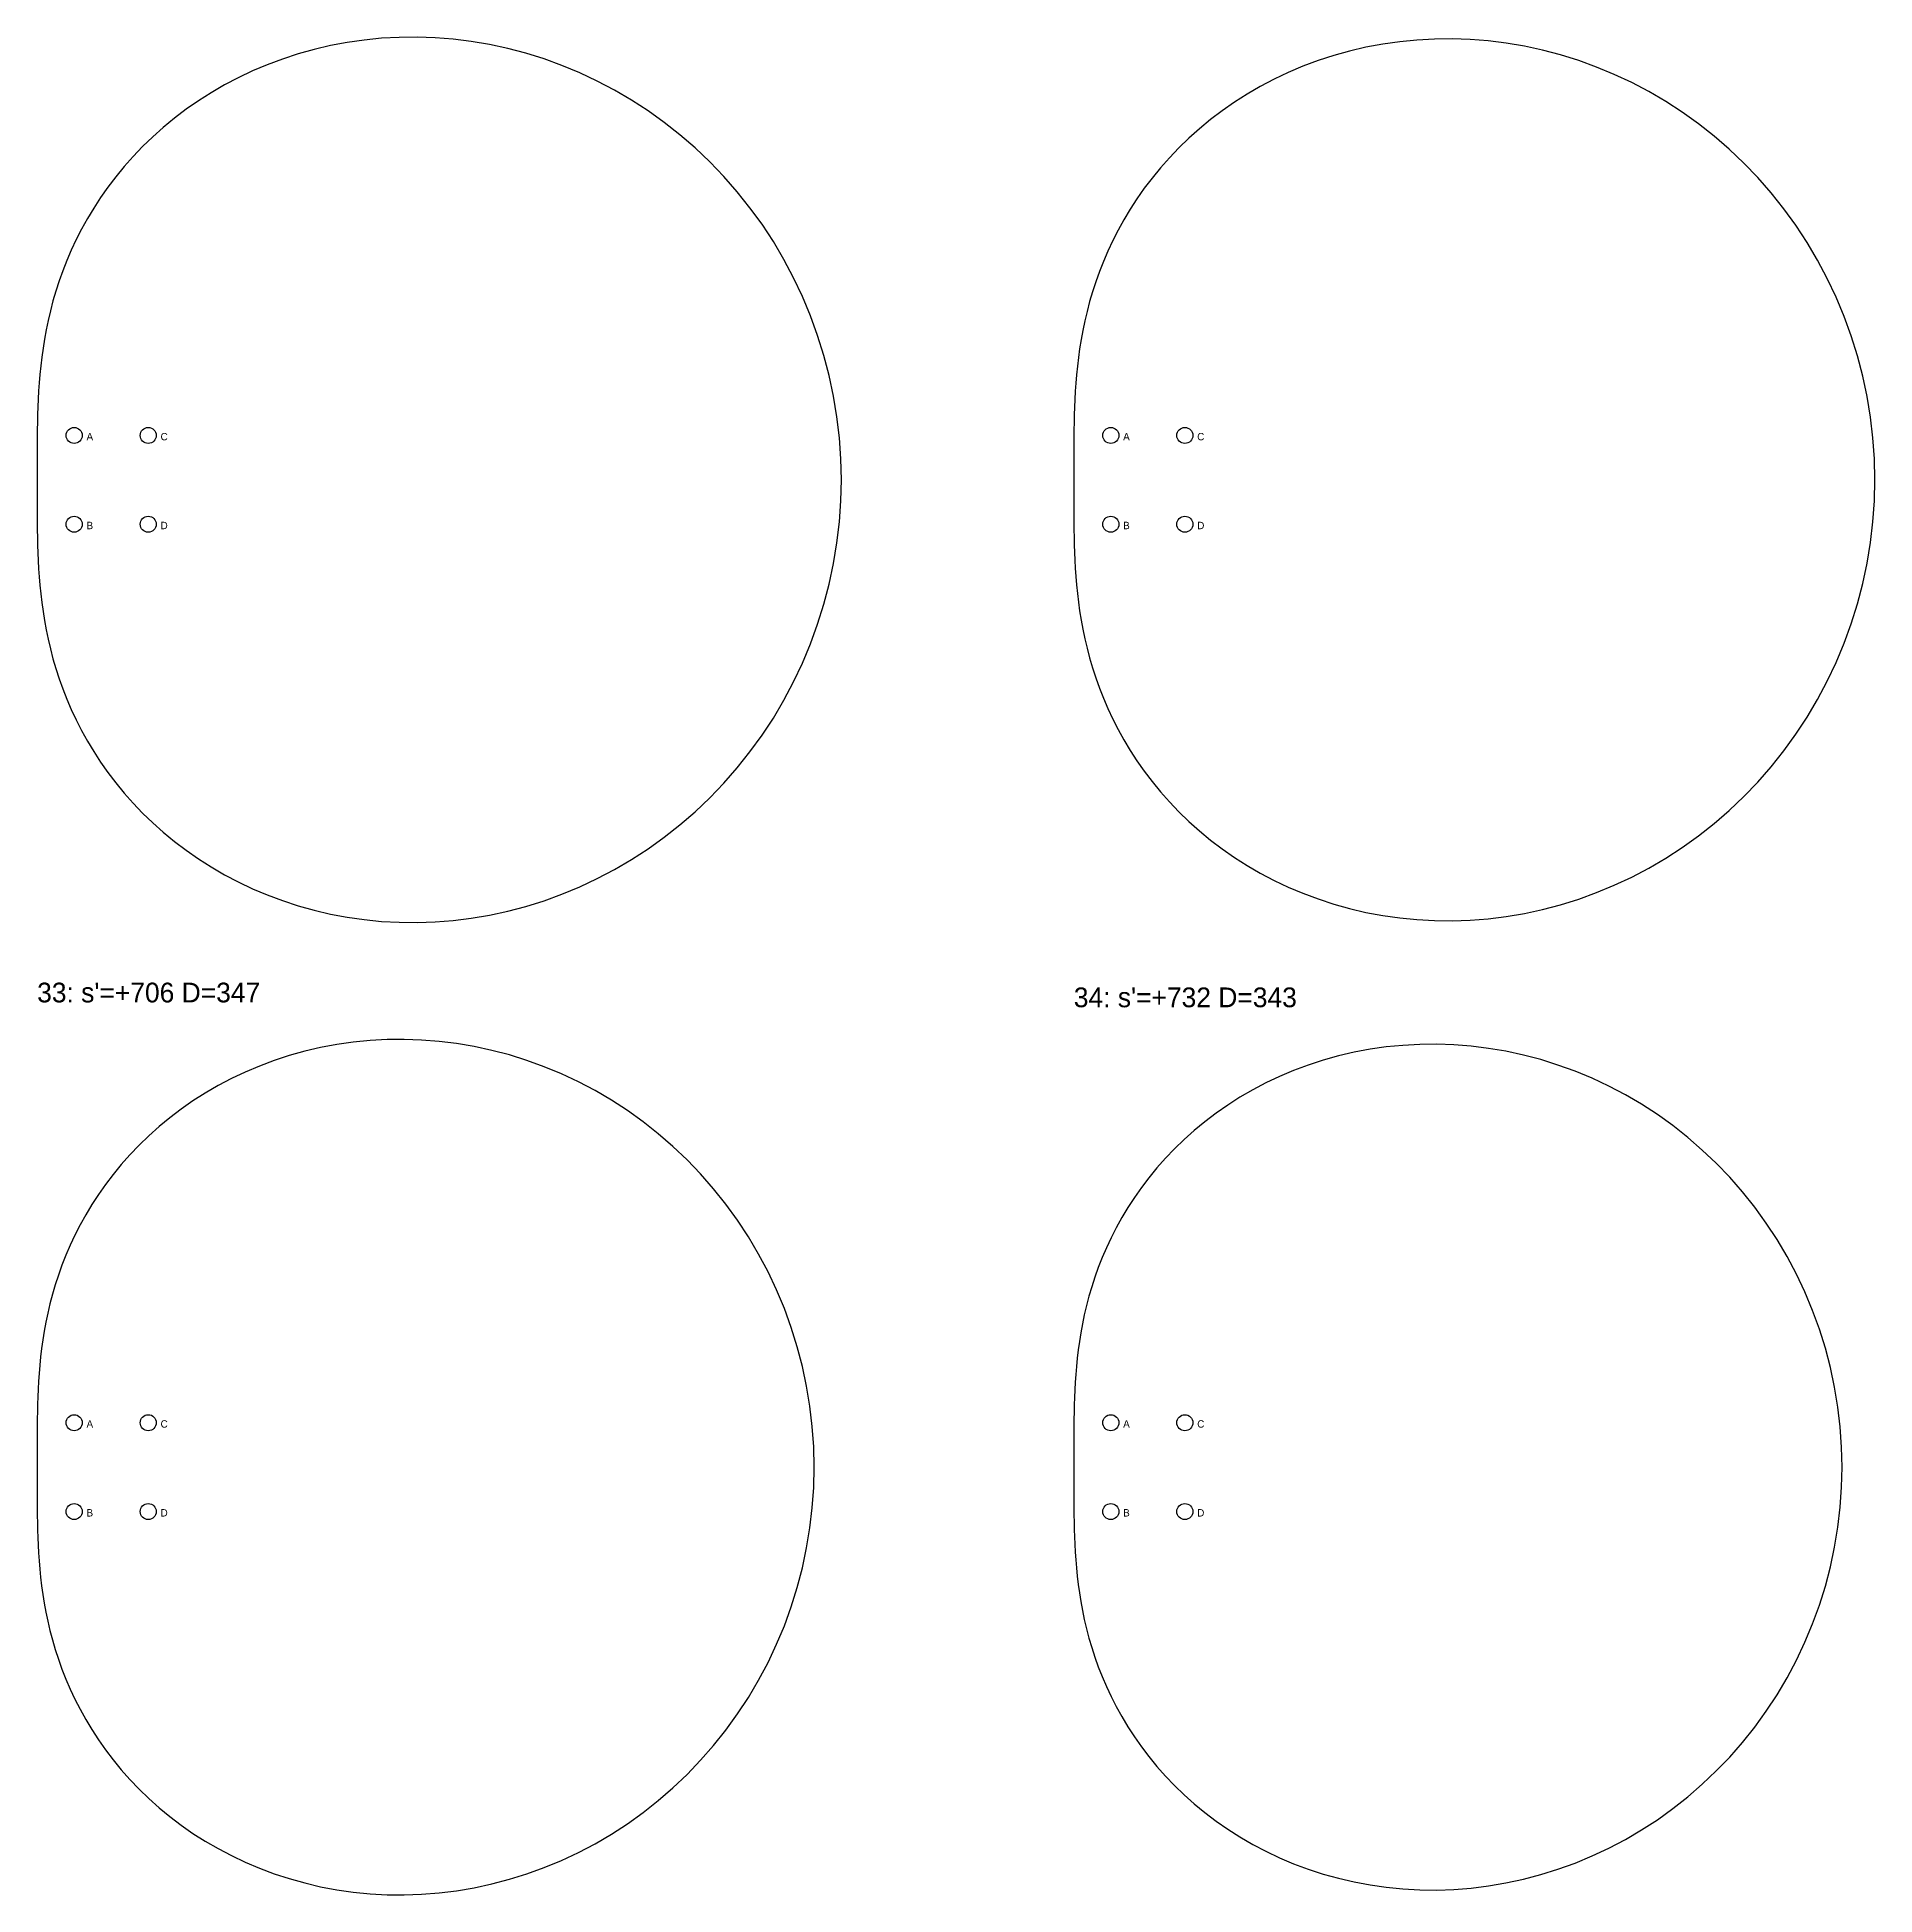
# Model space of a CAD drawing. Header units: millimetres. Extents: x 0 to 2007, y -5243 to 138.
# Drawn here: x 1260 to 2005, y -2573 to -1821 of the extents above; entities that cross this region are included whole.
import ezdxf

# ---------------------------------------------------------------- set-up
doc = ezdxf.new("R2010")
doc.units = ezdxf.units.MM
for name, color, linetype in [('DOWEL', 5, 'CONTINUOUS'), ('SLAB_28', 6, 'CONTINUOUS'), ('SLAB_29', 7, 'CONTINUOUS'), ('SLAB_33', 5, 'CONTINUOUS'), ('SLAB_34', 6, 'CONTINUOUS'), ('TEXT', 1, 'CONTINUOUS')]:
    doc.layers.add(name, color=color, linetype=linetype)

msp = doc.modelspace()

# ---------------------------------------------------------------- linework, layer by layer
at = {"layer": 'DOWEL'}
for centre in [(1275, -1982), (1305, -1982), (1695, -1982), (1725, -1982), (1275, -2018), (1305, -2018), (1695, -2018), (1725, -2018), (1275, -2382), (1305, -2382), (1695, -2382), (1725, -2382), (1275, -2418), (1305, -2418), (1695, -2418), (1725, -2418)]:
    msp.add_circle(centre, 3.25, dxfattribs=at)
at = {"layer": 'SLAB_28'}
msp.add_lwpolyline([(1585.832, -2000), (1585.633, -1991.473), (1585.038, -1982.967), (1584.049, -1974.503), (1582.668, -1966.1), (1580.9, -1957.78), (1578.75, -1949.562), (1576.225, -1941.466), (1573.332, -1933.511), (1570.079, -1925.716), (1566.478, -1918.099), (1562.538, -1910.678), (1558.271, -1903.469), (1553.69, -1896.488), (1548.808, -1889.75), (1543.64, -1883.27), (1538.202, -1877.061), (1532.507, -1871.135), (1526.574, -1865.505), (1520.419, -1860.18), (1514.06, -1855.17), (1507.514, -1850.482), (1500.8, -1846.125), (1493.936, -1842.104), (1486.941, -1838.424), (1479.835, -1835.089), (1472.635, -1832.102), (1465.36, -1829.463), (1458.031, -1827.174), (1450.665, -1825.233), (1443.28, -1823.639), (1435.896, -1822.388), (1428.529, -1821.477), (1421.198, -1820.902), (1413.918, -1820.654), (1406.707, -1820.729), (1399.58, -1821.118), (1392.552, -1821.812), (1385.638, -1822.802), (1378.851, -1824.078), (1372.204, -1825.629), (1365.709, -1827.443), (1359.377, -1829.509), (1353.219, -1831.813), (1347.243, -1834.342), (1341.458, -1837.084), (1335.871, -1840.025), (1330.49, -1843.149), (1325.319, -1846.445), (1320.362, -1849.896), (1315.624, -1853.489), (1311.107, -1857.21), (1306.812, -1861.045), (1302.741, -1864.978), (1298.893, -1868.998), (1295.266, -1873.089), (1291.86, -1877.24), (1288.67, -1881.437), (1285.694, -1885.667), (1282.927, -1889.92), (1280.364, -1894.183), (1278, -1898.447), (1275.828, -1902.7), (1273.841, -1906.934), (1272.033, -1911.14), (1270.394, -1915.309), (1268.918, -1919.436), (1267.595, -1923.512), (1266.416, -1927.533), (1265.374, -1931.494), (1264.459, -1935.39), (1263.661, -1939.218), (1262.971, -1942.976), (1262.381, -1946.662), (1261.881, -1950.275), (1261.462, -1953.814), (1261.116, -1957.282), (1260.834, -1960.677), (1260.609, -1964.004), (1260.432, -1967.263), (1260.296, -1970.46), (1260.195, -1973.596), (1260.122, -1976.677), (1260.072, -1979.708), (1260.039, -1982.694), (1260.019, -1985.64), (1260.008, -1988.553), (1260.002, -1991.439), (1260, -1994.304), (1260, -1997.155), (1260, -2000), (1260, -2002.845), (1260, -2005.696), (1260.002, -2008.561), (1260.008, -2011.447), (1260.019, -2014.36), (1260.039, -2017.306), (1260.072, -2020.292), (1260.122, -2023.323), (1260.195, -2026.404), (1260.296, -2029.54), (1260.432, -2032.737), (1260.609, -2035.996), (1260.834, -2039.323), (1261.116, -2042.718), (1261.462, -2046.186), (1261.881, -2049.725), (1262.381, -2053.338), (1262.971, -2057.024), (1263.661, -2060.782), (1264.459, -2064.61), (1265.374, -2068.506), (1266.416, -2072.467), (1267.595, -2076.488), (1268.918, -2080.564), (1270.394, -2084.691), (1272.033, -2088.86), (1273.841, -2093.066), (1275.828, -2097.3), (1278, -2101.553), (1280.364, -2105.817), (1282.927, -2110.08), (1285.694, -2114.333), (1288.67, -2118.563), (1291.86, -2122.76), (1295.266, -2126.911), (1298.893, -2131.002), (1302.741, -2135.022), (1306.812, -2138.955), (1311.107, -2142.79), (1315.624, -2146.511), (1320.362, -2150.104), (1325.319, -2153.555), (1330.49, -2156.851), (1335.871, -2159.975), (1341.458, -2162.916), (1347.243, -2165.658), (1353.219, -2168.187), (1359.377, -2170.491), (1365.709, -2172.557), (1372.204, -2174.371), (1378.851, -2175.922), (1385.638, -2177.198), (1392.552, -2178.188), (1399.58, -2178.882), (1406.707, -2179.271), (1413.918, -2179.346), (1421.198, -2179.098), (1428.529, -2178.523), (1435.896, -2177.612), (1443.28, -2176.361), (1450.665, -2174.767), (1458.031, -2172.826), (1465.36, -2170.537), (1472.635, -2167.898), (1479.835, -2164.911), (1486.941, -2161.576), (1493.936, -2157.896), (1500.8, -2153.875), (1507.514, -2149.518), (1514.06, -2144.83), (1520.419, -2139.82), (1526.574, -2134.495), (1532.507, -2128.865), (1538.202, -2122.939), (1543.64, -2116.73), (1548.808, -2110.25), (1553.69, -2103.512), (1558.271, -2096.531), (1562.538, -2089.322), (1566.478, -2081.901), (1570.079, -2074.284), (1573.332, -2066.489), (1576.225, -2058.534), (1578.75, -2050.438), (1580.9, -2042.22), (1582.668, -2033.9), (1584.049, -2025.497), (1585.038, -2017.033), (1585.633, -2008.527)], close=True, dxfattribs=at)
at = {"layer": 'SLAB_29'}
msp.add_lwpolyline([(2004.554, -2000), (2004.357, -1991.507), (2003.764, -1983.034), (2002.779, -1974.603), (2001.404, -1966.233), (1999.642, -1957.945), (1997.501, -1949.76), (1994.985, -1941.695), (1992.103, -1933.772), (1988.864, -1926.008), (1985.276, -1918.42), (1981.352, -1911.028), (1977.102, -1903.847), (1972.539, -1896.893), (1967.676, -1890.182), (1962.529, -1883.727), (1957.111, -1877.543), (1951.439, -1871.641), (1945.53, -1866.032), (1939.399, -1860.728), (1933.064, -1855.737), (1926.544, -1851.068), (1919.856, -1846.728), (1913.019, -1842.723), (1906.052, -1839.057), (1898.973, -1835.735), (1891.801, -1832.76), (1884.555, -1830.131), (1877.255, -1827.851), (1869.917, -1825.918), (1862.562, -1824.33), (1855.206, -1823.084), (1847.869, -1822.177), (1840.566, -1821.604), (1833.315, -1821.357), (1826.132, -1821.432), (1819.033, -1821.819), (1812.033, -1822.511), (1805.146, -1823.497), (1798.385, -1824.768), (1791.764, -1826.313), (1785.295, -1828.12), (1778.988, -1830.177), (1772.853, -1832.472), (1766.901, -1834.992), (1761.139, -1837.723), (1755.574, -1840.652), (1750.214, -1843.764), (1745.063, -1847.047), (1740.126, -1850.484), (1735.406, -1854.064), (1730.907, -1857.77), (1726.629, -1861.589), (1722.574, -1865.508), (1718.74, -1869.511), (1715.128, -1873.587), (1711.735, -1877.721), (1708.558, -1881.901), (1705.593, -1886.115), (1702.837, -1890.351), (1700.285, -1894.598), (1697.93, -1898.845), (1695.766, -1903.081), (1693.787, -1907.299), (1691.985, -1911.488), (1690.353, -1915.641), (1688.883, -1919.752), (1687.565, -1923.812), (1686.391, -1927.817), (1685.353, -1931.762), (1684.441, -1935.643), (1683.646, -1939.456), (1682.959, -1943.2), (1682.372, -1946.871), (1681.873, -1950.47), (1681.456, -1953.995), (1681.112, -1957.449), (1680.831, -1960.831), (1680.606, -1964.145), (1680.43, -1967.392), (1680.295, -1970.575), (1680.194, -1973.7), (1680.122, -1976.769), (1680.072, -1979.788), (1680.039, -1982.762), (1680.019, -1985.696), (1680.008, -1988.598), (1680.002, -1991.472), (1680, -1994.326), (1680, -1997.167), (1680, -2000), (1680, -2002.833), (1680, -2005.674), (1680.002, -2008.528), (1680.008, -2011.402), (1680.019, -2014.304), (1680.039, -2017.238), (1680.072, -2020.212), (1680.122, -2023.231), (1680.194, -2026.3), (1680.295, -2029.425), (1680.43, -2032.608), (1680.606, -2035.855), (1680.831, -2039.169), (1681.112, -2042.551), (1681.456, -2046.005), (1681.873, -2049.53), (1682.372, -2053.129), (1682.959, -2056.8), (1683.646, -2060.544), (1684.441, -2064.357), (1685.353, -2068.238), (1686.391, -2072.183), (1687.565, -2076.188), (1688.883, -2080.248), (1690.353, -2084.359), (1691.985, -2088.512), (1693.787, -2092.701), (1695.766, -2096.919), (1697.93, -2101.155), (1700.285, -2105.402), (1702.837, -2109.649), (1705.593, -2113.885), (1708.558, -2118.099), (1711.735, -2122.279), (1715.128, -2126.413), (1718.74, -2130.489), (1722.574, -2134.492), (1726.629, -2138.411), (1730.907, -2142.23), (1735.406, -2145.936), (1740.126, -2149.516), (1745.063, -2152.953), (1750.214, -2156.236), (1755.574, -2159.348), (1761.139, -2162.277), (1766.901, -2165.008), (1772.853, -2167.528), (1778.988, -2169.823), (1785.295, -2171.88), (1791.764, -2173.687), (1798.385, -2175.232), (1805.146, -2176.503), (1812.033, -2177.489), (1819.033, -2178.181), (1826.132, -2178.568), (1833.315, -2178.643), (1840.566, -2178.396), (1847.869, -2177.823), (1855.206, -2176.916), (1862.562, -2175.67), (1869.917, -2174.082), (1877.255, -2172.149), (1884.555, -2169.869), (1891.801, -2167.24), (1898.973, -2164.265), (1906.052, -2160.943), (1913.019, -2157.277), (1919.856, -2153.272), (1926.544, -2148.932), (1933.064, -2144.263), (1939.399, -2139.272), (1945.53, -2133.968), (1951.439, -2128.359), (1957.111, -2122.457), (1962.529, -2116.273), (1967.676, -2109.818), (1972.539, -2103.107), (1977.102, -2096.153), (1981.352, -2088.972), (1985.276, -2081.58), (1988.864, -2073.992), (1992.103, -2066.228), (1994.985, -2058.305), (1997.501, -2050.24), (1999.642, -2042.055), (2001.404, -2033.767), (2002.779, -2025.397), (2003.764, -2016.966), (2004.357, -2008.493)], close=True, dxfattribs=at)
at = {"layer": 'SLAB_33'}
msp.add_lwpolyline([(1574.818, -2400), (1574.626, -2391.761), (1574.052, -2383.543), (1573.096, -2375.364), (1571.762, -2367.246), (1570.053, -2359.207), (1567.976, -2351.267), (1565.536, -2343.445), (1562.741, -2335.759), (1559.598, -2328.227), (1556.118, -2320.868), (1552.311, -2313.697), (1548.189, -2306.732), (1543.763, -2299.986), (1539.046, -2293.476), (1534.053, -2287.215), (1528.798, -2281.216), (1523.296, -2275.491), (1517.564, -2270.051), (1511.617, -2264.906), (1505.472, -2260.065), (1499.148, -2255.536), (1492.661, -2251.326), (1486.029, -2247.441), (1479.27, -2243.886), (1472.404, -2240.663), (1465.447, -2237.777), (1458.419, -2235.227), (1451.337, -2233.015), (1444.22, -2231.14), (1437.085, -2229.6), (1429.95, -2228.392), (1422.833, -2227.512), (1415.749, -2226.955), (1408.716, -2226.717), (1401.748, -2226.789), (1394.862, -2227.165), (1388.072, -2227.835), (1381.391, -2228.792), (1374.834, -2230.025), (1368.411, -2231.523), (1362.136, -2233.276), (1356.018, -2235.272), (1350.068, -2237.498), (1344.294, -2239.942), (1338.704, -2242.591), (1333.307, -2245.432), (1328.107, -2248.451), (1323.111, -2251.635), (1318.322, -2254.97), (1313.744, -2258.442), (1309.379, -2262.037), (1305.23, -2265.742), (1301.296, -2269.542), (1297.578, -2273.426), (1294.074, -2277.379), (1290.783, -2281.389), (1287.701, -2285.444), (1284.826, -2289.532), (1282.152, -2293.641), (1279.676, -2297.76), (1277.392, -2301.879), (1275.293, -2305.989), (1273.374, -2310.08), (1271.626, -2314.143), (1270.043, -2318.172), (1268.616, -2322.159), (1267.338, -2326.098), (1266.2, -2329.983), (1265.192, -2333.81), (1264.308, -2337.574), (1263.537, -2341.273), (1262.871, -2344.904), (1262.3, -2348.465), (1261.817, -2351.956), (1261.413, -2355.376), (1261.078, -2358.725), (1260.806, -2362.006), (1260.588, -2365.22), (1260.417, -2368.37), (1260.286, -2371.458), (1260.189, -2374.489), (1260.118, -2377.466), (1260.069, -2380.394), (1260.038, -2383.279), (1260.018, -2386.125), (1260.007, -2388.94), (1260.002, -2391.728), (1260, -2394.496), (1260, -2397.252), (1260, -2400), (1260, -2402.748), (1260, -2405.504), (1260.002, -2408.272), (1260.007, -2411.06), (1260.018, -2413.875), (1260.038, -2416.721), (1260.069, -2419.606), (1260.118, -2422.534), (1260.189, -2425.511), (1260.286, -2428.542), (1260.417, -2431.63), (1260.588, -2434.78), (1260.806, -2437.994), (1261.078, -2441.275), (1261.413, -2444.624), (1261.817, -2448.044), (1262.3, -2451.535), (1262.871, -2455.096), (1263.537, -2458.727), (1264.308, -2462.426), (1265.192, -2466.19), (1266.2, -2470.017), (1267.338, -2473.902), (1268.616, -2477.841), (1270.043, -2481.828), (1271.626, -2485.857), (1273.374, -2489.92), (1275.293, -2494.011), (1277.392, -2498.121), (1279.676, -2502.24), (1282.152, -2506.359), (1284.826, -2510.468), (1287.701, -2514.556), (1290.783, -2518.611), (1294.074, -2522.621), (1297.578, -2526.574), (1301.296, -2530.458), (1305.23, -2534.258), (1309.379, -2537.963), (1313.744, -2541.558), (1318.322, -2545.03), (1323.111, -2548.365), (1328.107, -2551.549), (1333.307, -2554.568), (1338.704, -2557.409), (1344.294, -2560.058), (1350.068, -2562.502), (1356.018, -2564.728), (1362.136, -2566.724), (1368.411, -2568.477), (1374.834, -2569.975), (1381.391, -2571.208), (1388.072, -2572.165), (1394.862, -2572.835), (1401.748, -2573.211), (1408.716, -2573.283), (1415.749, -2573.045), (1422.833, -2572.488), (1429.95, -2571.608), (1437.085, -2570.4), (1444.22, -2568.86), (1451.337, -2566.985), (1458.419, -2564.773), (1465.447, -2562.223), (1472.404, -2559.337), (1479.27, -2556.114), (1486.029, -2552.559), (1492.661, -2548.674), (1499.148, -2544.464), (1505.472, -2539.935), (1511.617, -2535.094), (1517.564, -2529.949), (1523.296, -2524.509), (1528.798, -2518.784), (1534.053, -2512.785), (1539.046, -2506.524), (1543.763, -2500.014), (1548.189, -2493.268), (1552.311, -2486.303), (1556.118, -2479.132), (1559.598, -2471.773), (1562.741, -2464.241), (1565.536, -2456.555), (1567.976, -2448.733), (1570.053, -2440.793), (1571.762, -2432.754), (1573.096, -2424.636), (1574.052, -2416.457), (1574.626, -2408.239)], close=True, dxfattribs=at)
at = {"layer": 'SLAB_34'}
msp.add_lwpolyline([(1991.262, -2400), (1991.073, -2391.854), (1990.504, -2383.729), (1989.559, -2375.643), (1988.24, -2367.616), (1986.551, -2359.668), (1984.498, -2351.817), (1982.085, -2344.083), (1979.321, -2336.484), (1976.214, -2329.038), (1972.774, -2321.762), (1969.01, -2314.672), (1964.934, -2307.785), (1960.558, -2301.116), (1955.894, -2294.68), (1950.958, -2288.489), (1945.762, -2282.558), (1940.322, -2276.898), (1934.655, -2271.519), (1928.775, -2266.432), (1922.7, -2261.646), (1916.447, -2257.168), (1910.033, -2253.005), (1903.476, -2249.164), (1896.794, -2245.649), (1890.005, -2242.463), (1883.127, -2239.609), (1876.178, -2237.088), (1869.176, -2234.901), (1862.139, -2233.047), (1855.085, -2231.524), (1848.031, -2230.33), (1840.993, -2229.46), (1833.99, -2228.91), (1827.036, -2228.674), (1820.147, -2228.745), (1813.339, -2229.117), (1806.625, -2229.78), (1800.02, -2230.726), (1793.537, -2231.945), (1787.187, -2233.426), (1780.982, -2235.159), (1774.934, -2237.132), (1769.05, -2239.333), (1763.342, -2241.75), (1757.816, -2244.369), (1752.479, -2247.178), (1747.338, -2250.163), (1742.398, -2253.311), (1737.663, -2256.608), (1733.137, -2260.041), (1728.822, -2263.595), (1724.719, -2267.258), (1720.83, -2271.016), (1717.154, -2274.855), (1713.689, -2278.764), (1710.435, -2282.729), (1707.388, -2286.738), (1704.545, -2290.779), (1701.902, -2294.842), (1699.454, -2298.915), (1697.195, -2302.987), (1695.12, -2307.051), (1693.222, -2311.095), (1691.495, -2315.113), (1689.929, -2319.096), (1688.519, -2323.038), (1687.255, -2326.932), (1686.13, -2330.774), (1685.134, -2334.557), (1684.259, -2338.279), (1683.497, -2341.936), (1682.838, -2345.526), (1682.274, -2349.047), (1681.797, -2352.498), (1681.397, -2355.88), (1681.066, -2359.192), (1680.797, -2362.436), (1680.582, -2365.613), (1680.413, -2368.727), (1680.283, -2371.78), (1680.186, -2374.777), (1680.117, -2377.72), (1680.069, -2380.616), (1680.037, -2383.468), (1680.018, -2386.282), (1680.007, -2389.065), (1680.002, -2391.822), (1680, -2394.559), (1680, -2397.283), (1680, -2400), (1680, -2402.717), (1680, -2405.441), (1680.002, -2408.178), (1680.007, -2410.935), (1680.018, -2413.718), (1680.037, -2416.532), (1680.069, -2419.384), (1680.117, -2422.28), (1680.186, -2425.223), (1680.283, -2428.22), (1680.413, -2431.273), (1680.582, -2434.387), (1680.797, -2437.564), (1681.066, -2440.808), (1681.397, -2444.12), (1681.797, -2447.502), (1682.274, -2450.953), (1682.838, -2454.474), (1683.497, -2458.064), (1684.259, -2461.721), (1685.134, -2465.443), (1686.13, -2469.226), (1687.255, -2473.068), (1688.519, -2476.962), (1689.929, -2480.904), (1691.495, -2484.887), (1693.222, -2488.905), (1695.12, -2492.949), (1697.195, -2497.013), (1699.454, -2501.085), (1701.902, -2505.158), (1704.545, -2509.221), (1707.388, -2513.262), (1710.435, -2517.271), (1713.689, -2521.236), (1717.154, -2525.145), (1720.83, -2528.984), (1724.719, -2532.742), (1728.822, -2536.405), (1733.137, -2539.959), (1737.663, -2543.392), (1742.398, -2546.689), (1747.338, -2549.837), (1752.479, -2552.822), (1757.816, -2555.631), (1763.342, -2558.25), (1769.05, -2560.667), (1774.934, -2562.868), (1780.982, -2564.841), (1787.187, -2566.574), (1793.537, -2568.055), (1800.02, -2569.274), (1806.625, -2570.22), (1813.339, -2570.883), (1820.147, -2571.255), (1827.036, -2571.326), (1833.99, -2571.09), (1840.993, -2570.54), (1848.031, -2569.67), (1855.085, -2568.476), (1862.139, -2566.953), (1869.176, -2565.099), (1876.178, -2562.912), (1883.127, -2560.391), (1890.005, -2557.537), (1896.794, -2554.351), (1903.476, -2550.836), (1910.033, -2546.995), (1916.447, -2542.832), (1922.7, -2538.354), (1928.775, -2533.568), (1934.655, -2528.481), (1940.322, -2523.102), (1945.762, -2517.442), (1950.958, -2511.511), (1955.894, -2505.32), (1960.558, -2498.884), (1964.934, -2492.215), (1969.01, -2485.328), (1972.774, -2478.238), (1976.214, -2470.962), (1979.321, -2463.516), (1982.085, -2455.917), (1984.498, -2448.183), (1986.551, -2440.332), (1988.24, -2432.384), (1989.559, -2424.357), (1990.504, -2416.271), (1991.073, -2408.146)], close=True, dxfattribs=at)

# ---------------------------------------------------------------- texts
at = {"layer": 'DOWEL'}
for s, p in [('A', (1280, -1984)), ('C', (1310, -1984)), ('A', (1700, -1984)), ('C', (1730, -1984)), ('B', (1280, -2020)), ('D', (1310, -2020)), ('B', (1700, -2020)), ('D', (1730, -2020)), ('A', (1280, -2384)), ('C', (1310, -2384)), ('A', (1700, -2384)), ('C', (1730, -2384)), ('B', (1280, -2420)), ('D', (1310, -2420)), ('B', (1700, -2420)), ('D', (1730, -2420))]:
    msp.add_text(s, height=3, dxfattribs=at).set_placement(p)
at = {"layer": 'TEXT'}
for s, p in [("33: s'=+706 D=347", (1260, -2211.717)), ("34: s'=+732 D=343", (1680, -2213.674))]:
    msp.add_text(s, height=8, dxfattribs=at).set_placement(p)

doc.saveas('drawing.dxf')
